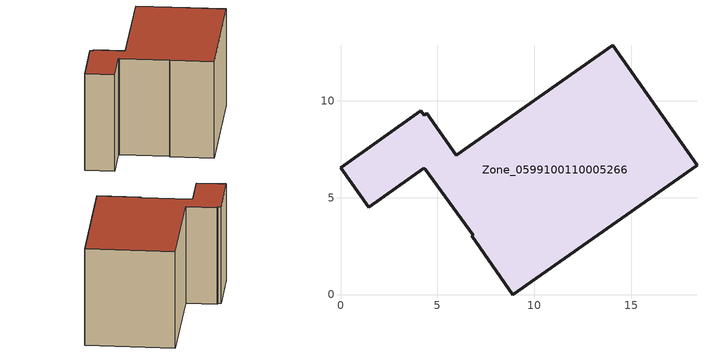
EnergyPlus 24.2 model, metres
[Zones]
Zone_0599100110005266
 floor ground (C_G): 6.77,3.02 6.83,3.07 4.38,6.47 4.3,6.53 1.45,4.5 0,6.54 4.14,9.48 4.3,9.24 4.46,9.35 5.97,7.19 14.04,12.85 18.38,6.68 8.89,0 z0
 wall outside (C_F): 4.14,9.48 0,6.54 1.45,4.5 4.3,6.53 4.38,6.47 6.83,3.07 6.77,3.02 8.89,0 18.38,6.68 14.04,12.85 5.97,7.19 4.46,9.35 4.3,9.24 4.14,9.48 z0:8.64
 roof outside (C_R): 6.83,3.07 6.77,3.02 8.89,0 18.38,6.68 14.04,12.85 5.97,7.19 4.46,9.35 4.3,9.24 4.14,9.48 0,6.54 1.45,4.5 4.3,6.53 4.38,6.47 z8.64
[BUILDING]
Pand.0599100110005266: North Axis=0; Terrain=City; Loads Convergence Tolerance Value=0.04; Temperature Convergence Tolerance Value=0.4; Solar Distribution=FullExterior; Maximum Number of Warmup Days=25; Minimum Number of Warmup Days=1
[Site:Location]
Rotterdam.The.Hague.AP_ZH_NLD Design_Conditions: Latitude=51.96; Longitude=4.45; Time Zone=1; Elevation=-4.5
[SITE:GROUNDTEMPERATURE:BUILDINGSURFACE]
18, 18, 18, 18, 18, 18, 18, 18, 18, 18, 18, 18
[MATERIAL] Thermal Absorptance=0.9; Solar Absorptance=0.7; Visible Absorptance=0.7
Name | Roughness | Thickness | Conductivity | Density | Specific Heat
G.D.2015-2018 | MediumSmooth | 0.15 | 0.0428571 | 540 | 1210
F.D.2015-2018 | Rough | 0.3 | 0.0666667 | 1920 | 840
R.D.2015-2018 | MediumRough | 0.2 | 0.0333333 | 1500 | 1000
[CONSTRUCTION]
C_G: G.D.2015-2018
C_F: F.D.2015-2018
C_R: R.D.2015-2018
[ZONE]
Zone_0599100110005266: Type=1; Multiplier=1; Ceiling Height=Autocalculate; Volume=Autocalculate; Floor Area=autocalculate; Part of Total Floor Area=Yes
[ZONEINFILTRATION:DESIGNFLOWRATE]
Infil_Zone_0599100110005266: Zone or ZoneList or Space or SpaceList=Zone_0599100110005266; Schedule=AlwaysOn; Design Flow Rate Calculation Method=Flow/Area; Flow Rate per Floor Area=0.0021; Constant Term Coefficient=1; Temperature Term Coefficient=0; Velocity Term Coefficient=0; Velocity Squared Term Coefficient=0
[HVACTEMPLATE:ZONE:IDEALLOADSAIRSYSTEM]
Zone_0599100110005266: Maximum Heating Supply Air Temperature=50; Minimum Cooling Supply Air Temperature=13; Maximum Heating Supply Air Humidity Ratio=0.0156; Minimum Cooling Supply Air Humidity Ratio=0.0077; Heating Limit=NoLimit; Cooling Limit=NoLimit; Dehumidification Control Type=ConstantSensibleHeatRatio; Cooling Sensible Heat Ratio=0.7; Dehumidification Setpoint=60; Humidification Control Type=None; Humidification Setpoint=30; Outdoor Air Method=None; Outdoor Air Flow Rate per Person=0.00944; Outdoor Air Flow Rate per Zone Floor Area=0; Outdoor Air Flow Rate per Zone=0; Demand Controlled Ventilation Type=None; Outdoor Air Economizer Type=NoEconomizer; Heat Recovery Type=None; Sensible Heat Recovery Effectiveness=0.7; Latent Heat Recovery Effectiveness=0.65
[ZONECONTROL:THERMOSTAT]
ThermostatControl_Zone_0599100110005266: Zone or ZoneList=Zone_0599100110005266; Control Type Schedule=DualSetpointControlType; Control 1=Thermostat_Zone_0599100110005266; Temperature Difference Between Cutout And Setpoint=0
[THERMOSTATSETPOINT:DUALSETPOINT]
Thermostat_Zone_0599100110005266: Heating Setpoint Temperature Schedule=HeatingSetpoint_Zone_0599100110005266; Cooling Setpoint Temperature Schedule=CoolingSetpoint_Zone_0599100110005266
[SCHEDULE:COMPACT]
HeatingSetpoint_Zone_0599100110005266: Through: 12/31, For: AllDays, Until: 24:00, 21
CoolingSetpoint_Zone_0599100110005266: Through: 12/31, For: AllDays, Until: 24:00, 24
DualSetpointControlType: Through: 12/31, For: AllDays, Until: 24:00, 4
AlwaysOn: Through: 12/31, For: AllDays, Until: 24:00, 1
